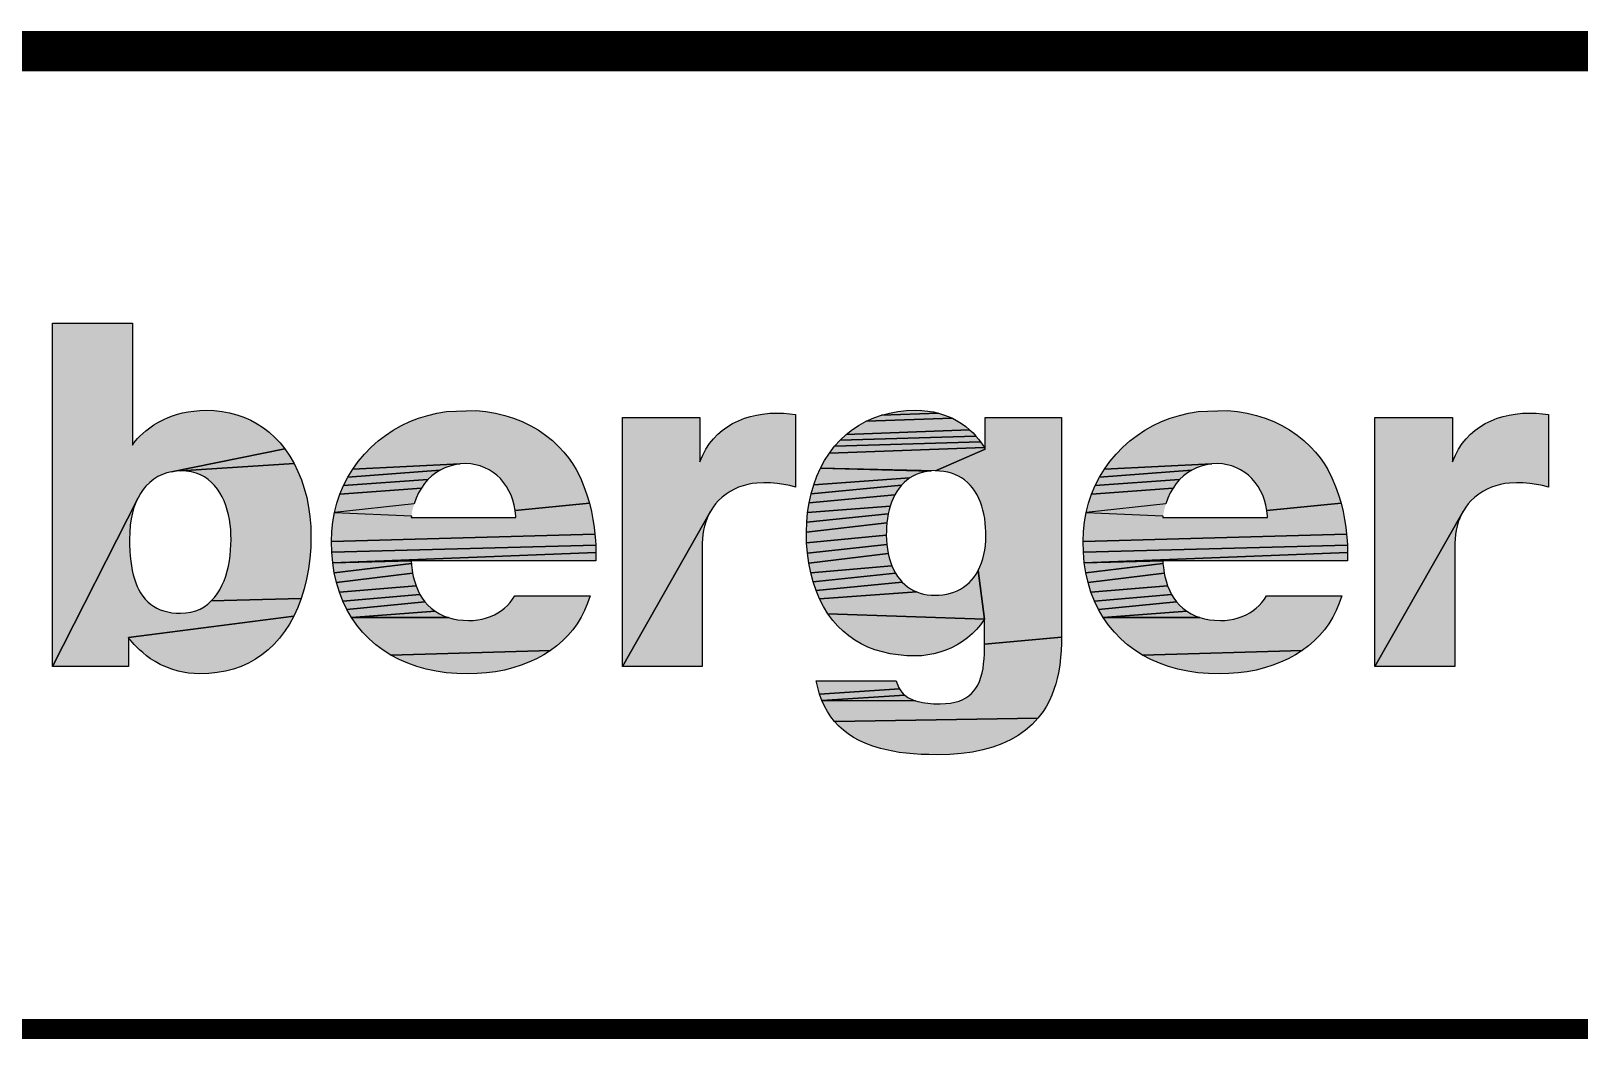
# Model space of a CAD drawing. Header units: millimetres. Extents: x 0 to 420, y 0 to 297.
# Drawn here: x 256.6 to 283.51, y 45.83 to 63.35 of the extents above; entities that cross this region are included whole.
import ezdxf

# ---------------------------------------------------------------- set-up
doc = ezdxf.new("R2010")
doc.units = ezdxf.units.MM
doc.header["$LTSCALE"] = 23.1
doc.layers.get('0').update_dxf_attribs({"linetype": 'CONTINUOUS'})

# ---------------------------------------------------------------- blocks, each defined once
blk = doc.blocks.new('ROSENBERGER_BL1', base_point=(257.489, 54.519))
at = {"linetype": 'CONTINUOUS'}
for points in [[(259.646, 56.755), (259.786, 56.75), (259.922, 56.735), (260.053, 56.712), (260.18, 56.678), (260.303, 56.635), (260.42, 56.584), (260.533, 56.522), (260.64, 56.452), (260.742, 56.373), (260.839, 56.285), (260.93, 56.188), (261.015, 56.083), (259.045, 55.686), (258.964, 55.667), (258.885, 55.639), (258.808, 55.602), (258.734, 55.556), (258.664, 55.501), (258.598, 55.435), (258.548, 55.376), (258.503, 55.309), (258.461, 55.236), (256.973, 52.3), (256.973, 58.27), (258.363, 58.27), (258.363, 56.149), (258.365, 56.152), (258.371, 56.161), (258.381, 56.175), (258.395, 56.194), (258.42, 56.225), (258.453, 56.263), (258.493, 56.306), (258.542, 56.352), (258.599, 56.401), (258.664, 56.452), (258.737, 56.502), (258.819, 56.551), (258.909, 56.598), (258.983, 56.63), (259.062, 56.66), (259.146, 56.687), (259.235, 56.71), (259.33, 56.729), (259.43, 56.743), (259.535, 56.752)], [(264.509, 56.732), (264.676, 56.705), (264.836, 56.667), (264.991, 56.618), (265.139, 56.56), (265.28, 56.491), (265.415, 56.413), (265.543, 56.325), (265.664, 56.228), (265.778, 56.122), (265.864, 56.029), (265.943, 55.931), (266.013, 55.829), (266.077, 55.724), (266.151, 55.58), (266.213, 55.433), (266.266, 55.286), (266.309, 55.14), (265.02, 55.012), (265.003, 55.104), (264.979, 55.193), (264.948, 55.278), (264.91, 55.358), (264.866, 55.433), (264.816, 55.503), (264.76, 55.567), (264.699, 55.625), (264.633, 55.676), (264.563, 55.721), (264.489, 55.758), (264.411, 55.788), (264.33, 55.81), (264.246, 55.823), (264.159, 55.828), (264.062, 55.823), (262.194, 55.734), (262.29, 55.868), (262.396, 55.994), (262.512, 56.113), (262.634, 56.222), (262.763, 56.32), (262.899, 56.41), (263.041, 56.489), (263.188, 56.558), (263.34, 56.618), (263.497, 56.666), (263.657, 56.705), (263.822, 56.732), (264.337, 56.749)], [(269.444, 56.703), (269.566, 56.707), (269.682, 56.704), (269.792, 56.696), (269.894, 56.683), (269.894, 55.421), (269.794, 55.446), (269.687, 55.467), (269.575, 55.483), (269.458, 55.494), (269.339, 55.496), (269.219, 55.49), (269.139, 55.48), (269.06, 55.464), (268.981, 55.444), (268.903, 55.417), (268.828, 55.384), (268.754, 55.344), (268.683, 55.297), (268.614, 55.243), (268.549, 55.18), (268.502, 55.127), (268.459, 55.07), (268.42, 55.01), (266.881, 52.3), (266.881, 56.629), (268.228, 56.629), (268.228, 55.862), (268.278, 55.977), (268.335, 56.082), (268.398, 56.176), (268.467, 56.262), (268.54, 56.338), (268.617, 56.406), (268.699, 56.465), (268.797, 56.525), (268.899, 56.575), (269.003, 56.616), (269.108, 56.648), (269.214, 56.673), (269.319, 56.69)], [(272.69, 56.58), (272.775, 56.528), (272.851, 56.474), (272.918, 56.418), (270.771, 56.333), (270.882, 56.42), (270.999, 56.498), (271.122, 56.566), (272.62, 56.616)], [(272.465, 56.679), (272.545, 56.65), (272.62, 56.616), (271.122, 56.566), (271.251, 56.623), (271.386, 56.67), (272.379, 56.705)], [(271.823, 56.749), (271.978, 56.755), (272.087, 56.751), (272.19, 56.741), (272.288, 56.726), (272.379, 56.705), (271.386, 56.67), (271.526, 56.707), (271.672, 56.733)], [(273.186, 56.081), (273.186, 56.629), (274.516, 56.629), (274.516, 52.81), (273.177, 52.692), (273.177, 53.125), (273.067, 53.968), (273.098, 54.033), (273.125, 54.101), (273.149, 54.173), (273.168, 54.248), (273.183, 54.326), (273.194, 54.407), (273.2, 54.491), (273.202, 54.578), (273.201, 54.646), (273.197, 54.718), (273.191, 54.794), (273.18, 54.873), (273.166, 54.953), (273.15, 55.021), (273.13, 55.089), (273.107, 55.156), (273.079, 55.222), (273.047, 55.287), (273.009, 55.349), (272.969, 55.405), (272.926, 55.456), (272.88, 55.503), (272.831, 55.544), (272.778, 55.581), (272.723, 55.613), (272.664, 55.64), (272.602, 55.662), (272.537, 55.679), (272.469, 55.691), (272.397, 55.699), (272.323, 55.701)], [(277.577, 56.732), (277.743, 56.705), (277.904, 56.667), (278.058, 56.618), (278.206, 56.56), (278.347, 56.491), (278.482, 56.413), (278.61, 56.325), (278.731, 56.228), (278.845, 56.122), (278.931, 56.029), (279.01, 55.931), (279.08, 55.829), (279.144, 55.724), (279.218, 55.58), (279.28, 55.433), (279.333, 55.286), (279.376, 55.14), (278.087, 55.012), (278.07, 55.104), (278.046, 55.193), (278.015, 55.278), (277.977, 55.358), (277.933, 55.433), (277.883, 55.503), (277.827, 55.567), (277.766, 55.625), (277.7, 55.676), (277.63, 55.721), (277.556, 55.758), (277.478, 55.788), (277.397, 55.81), (277.313, 55.823), (277.226, 55.828), (277.129, 55.823), (275.261, 55.734), (275.357, 55.868), (275.463, 55.994), (275.579, 56.113), (275.701, 56.222), (275.83, 56.32), (275.966, 56.41), (276.108, 56.489), (276.255, 56.558), (276.407, 56.618), (276.564, 56.666), (276.725, 56.705), (276.889, 56.732), (277.404, 56.749)], [(282.529, 56.703), (282.651, 56.707), (282.767, 56.704), (282.877, 56.696), (282.979, 56.683), (282.979, 55.421), (282.879, 55.446), (282.772, 55.467), (282.659, 55.483), (282.543, 55.494), (282.424, 55.496), (282.304, 55.49), (282.224, 55.48), (282.145, 55.464), (282.066, 55.444), (281.988, 55.417), (281.913, 55.384), (281.839, 55.344), (281.768, 55.297), (281.699, 55.243), (281.634, 55.18), (281.587, 55.127), (281.544, 55.07), (281.505, 55.01), (279.965, 52.3), (279.965, 56.629), (281.312, 56.629), (281.312, 55.862), (281.363, 55.977), (281.42, 56.082), (281.483, 56.176), (281.552, 56.262), (281.625, 56.338), (281.702, 56.406), (281.783, 56.465), (281.882, 56.525), (281.983, 56.575), (282.087, 56.616), (282.193, 56.648), (282.298, 56.673), (282.404, 56.69)], [(273.072, 56.256), (273.108, 56.208), (270.571, 56.129), (270.668, 56.236), (273.028, 56.308)], [(272.977, 56.362), (273.028, 56.308), (270.668, 56.236), (270.771, 56.333), (272.918, 56.418)], [(259.208, 55.701), (259.126, 55.698), (259.045, 55.686), (261.015, 56.083), (261.098, 55.96), (261.174, 55.83)], [(273.186, 56.081), (272.323, 55.701), (270.325, 55.75), (270.398, 55.884), (270.48, 56.011), (273.171, 56.11), (273.179, 56.095), (273.184, 56.085)], [(273.158, 56.131), (273.171, 56.11), (270.48, 56.011), (270.571, 56.129), (273.108, 56.208), (273.137, 56.166)], [(259.208, 55.701), (261.174, 55.83), (261.242, 55.691), (261.301, 55.546), (261.351, 55.395), (261.393, 55.237), (261.426, 55.074), (261.449, 54.907), (261.463, 54.736), (261.468, 54.561), (261.463, 54.369), (261.449, 54.181), (261.425, 53.998), (261.392, 53.82), (261.35, 53.649), (261.299, 53.484), (259.735, 53.441), (259.789, 53.5), (259.838, 53.566), (259.882, 53.636), (259.921, 53.712), (259.956, 53.791), (259.986, 53.874), (260.011, 53.96), (260.032, 54.048), (260.049, 54.139), (260.062, 54.231), (260.071, 54.324), (260.077, 54.417), (260.079, 54.511), (260.077, 54.597), (260.072, 54.684), (260.063, 54.77), (260.05, 54.856), (260.033, 54.94), (260.012, 55.022), (259.987, 55.102), (259.957, 55.179), (259.923, 55.252), (259.884, 55.322), (259.84, 55.387), (259.792, 55.448), (259.738, 55.503), (259.679, 55.553), (259.615, 55.596), (259.545, 55.633), (259.47, 55.662), (259.388, 55.684), (259.301, 55.697)], [(263.567, 55.614), (263.502, 55.551), (262.034, 55.449), (262.109, 55.595), (263.714, 55.717), (263.638, 55.669)], [(263.794, 55.756), (263.714, 55.717), (262.109, 55.595), (262.194, 55.734), (264.062, 55.823), (263.968, 55.809), (263.879, 55.787)], [(271.932, 55.612), (271.878, 55.58), (270.207, 55.459), (270.262, 55.608), (270.325, 55.75), (272.25, 55.699), (272.181, 55.691), (272.114, 55.679), (272.05, 55.662), (271.99, 55.639)], [(276.634, 55.614), (276.569, 55.551), (275.101, 55.449), (275.176, 55.595), (276.781, 55.717), (276.705, 55.669)], [(276.861, 55.756), (276.781, 55.717), (275.176, 55.595), (275.261, 55.734), (277.129, 55.823), (277.035, 55.809), (276.946, 55.787)], [(263.442, 55.481), (263.388, 55.403), (261.97, 55.298), (262.034, 55.449), (263.502, 55.551)], [(271.653, 55.346), (271.617, 55.285), (270.127, 55.145), (270.162, 55.305), (271.733, 55.455), (271.691, 55.403)], [(271.778, 55.501), (271.733, 55.455), (270.162, 55.305), (270.207, 55.459), (271.878, 55.58), (271.826, 55.543)], [(276.509, 55.481), (276.455, 55.403), (275.037, 55.298), (275.101, 55.449), (276.569, 55.551)], [(259.735, 53.441), (261.299, 53.484), (261.239, 53.327), (261.171, 53.178), (258.296, 52.805), (258.296, 52.3), (256.973, 52.3), (258.461, 55.236), (258.424, 55.155), (258.391, 55.067), (258.364, 54.972), (258.342, 54.869), (258.326, 54.757), (258.316, 54.638), (258.312, 54.511), (258.314, 54.409), (258.318, 54.313), (258.324, 54.22), (258.334, 54.132), (258.346, 54.049), (258.36, 53.97), (258.378, 53.895), (258.398, 53.824), (258.421, 53.757), (258.446, 53.695), (258.475, 53.636), (258.506, 53.581), (258.544, 53.525), (258.585, 53.473), (258.631, 53.427), (258.68, 53.385), (258.732, 53.348), (258.789, 53.316), (258.848, 53.289), (258.912, 53.267), (258.978, 53.25), (259.049, 53.237), (259.122, 53.23), (259.2, 53.227), (259.294, 53.232), (259.382, 53.246), (259.464, 53.27), (259.54, 53.301), (259.61, 53.341), (259.675, 53.387)], [(263.34, 55.319), (263.298, 55.228), (263.263, 55.131), (261.877, 54.981), (261.918, 55.142), (261.97, 55.298), (263.388, 55.403)], [(271.56, 55.156), (271.538, 55.09), (270.101, 54.98), (270.127, 55.145), (271.617, 55.285), (271.587, 55.221)], [(276.407, 55.319), (276.365, 55.228), (276.33, 55.131), (274.944, 54.981), (274.985, 55.142), (275.037, 55.298), (276.455, 55.403)], [(266.309, 55.14), (266.343, 54.996), (266.37, 54.858), (266.39, 54.726), (266.404, 54.603), (261.823, 54.477), (261.829, 54.648), (261.847, 54.816), (261.877, 54.981), (263.213, 54.918), (263.209, 54.894), (265.03, 54.894), (265.029, 54.916), (265.02, 55.012)], [(268.27, 54.443), (268.27, 52.3), (266.881, 52.3), (268.42, 55.01), (268.386, 54.947), (268.355, 54.882), (268.33, 54.814), (268.308, 54.743), (268.292, 54.671), (268.279, 54.597), (268.272, 54.521)], [(271.491, 54.877), (271.481, 54.799), (270.08, 54.637), (270.086, 54.81), (271.504, 54.956)], [(271.52, 55.023), (271.504, 54.956), (270.086, 54.81), (270.101, 54.98), (271.538, 55.09)], [(279.376, 55.14), (279.41, 54.996), (279.437, 54.858), (279.457, 54.726), (279.471, 54.603), (274.89, 54.477), (274.896, 54.648), (274.914, 54.816), (274.944, 54.981), (276.28, 54.918), (276.276, 54.894), (278.097, 54.894), (278.096, 54.916), (278.087, 55.012)], [(281.355, 54.443), (281.355, 52.3), (279.965, 52.3), (281.505, 55.01), (281.47, 54.947), (281.44, 54.882), (281.414, 54.814), (281.393, 54.743), (281.376, 54.671), (281.364, 54.597), (281.357, 54.521)], [(271.471, 54.653), (271.47, 54.586), (270.085, 54.451), (270.08, 54.637), (271.481, 54.799), (271.474, 54.724)], [(266.414, 54.49), (266.418, 54.413), (261.829, 54.288), (261.823, 54.477), (266.404, 54.603)], [(266.421, 54.344), (266.422, 54.284), (261.845, 54.105), (261.829, 54.288), (266.418, 54.413)], [(271.472, 54.503), (271.478, 54.422), (270.099, 54.271), (270.085, 54.451), (271.47, 54.586)], [(271.488, 54.342), (271.502, 54.265), (270.123, 54.097), (270.099, 54.271), (271.478, 54.422)], [(279.481, 54.49), (279.485, 54.413), (274.896, 54.288), (274.89, 54.477), (279.471, 54.603)], [(279.488, 54.344), (279.489, 54.284), (274.912, 54.105), (274.896, 54.288), (279.485, 54.413)], [(266.42, 54.142), (266.42, 54.136), (263.212, 54.136), (261.845, 54.105), (266.422, 54.284), (266.422, 54.233), (266.422, 54.191), (266.421, 54.161)], [(263.212, 54.115), (263.213, 54.091), (261.873, 53.929), (261.845, 54.105), (263.212, 54.136), (263.212, 54.13)], [(271.542, 54.12), (271.567, 54.051), (270.156, 53.931), (270.123, 54.097), (271.502, 54.265), (271.52, 54.191)], [(279.487, 54.142), (279.486, 54.136), (276.279, 54.136), (274.912, 54.105), (279.489, 54.284), (279.489, 54.233), (279.488, 54.191), (279.487, 54.161)], [(276.279, 54.115), (276.28, 54.091), (274.94, 53.929), (274.912, 54.105), (276.279, 54.136), (276.279, 54.13)], [(263.225, 53.974), (263.234, 53.923), (261.912, 53.759), (261.873, 53.929), (263.213, 54.091), (263.215, 54.059), (263.219, 54.02)], [(263.266, 53.788), (263.294, 53.704), (261.961, 53.596), (261.912, 53.759), (263.234, 53.923), (263.245, 53.867)], [(271.596, 53.986), (271.629, 53.925), (270.197, 53.773), (270.156, 53.931), (271.567, 54.051)], [(271.704, 53.817), (271.745, 53.769), (270.248, 53.622), (270.197, 53.773), (271.629, 53.925), (271.665, 53.868)], [(272.315, 53.539), (272.386, 53.541), (272.454, 53.548), (272.52, 53.559), (272.584, 53.574), (272.645, 53.594), (272.704, 53.618), (272.759, 53.647), (272.812, 53.679), (272.861, 53.716), (272.908, 53.757), (272.952, 53.802), (272.992, 53.851), (273.031, 53.908), (273.067, 53.968), (273.177, 53.125), (270.454, 53.219), (270.377, 53.345), (270.308, 53.479), (271.998, 53.597), (272.056, 53.576), (272.117, 53.56), (272.181, 53.548), (272.247, 53.541)], [(276.292, 53.974), (276.3, 53.923), (274.979, 53.759), (274.94, 53.929), (276.28, 54.091), (276.282, 54.059), (276.286, 54.02)], [(276.333, 53.788), (276.361, 53.704), (275.028, 53.596), (274.979, 53.759), (276.3, 53.923), (276.312, 53.867)], [(263.33, 53.618), (263.363, 53.554), (262.021, 53.44), (261.961, 53.596), (263.294, 53.704)], [(271.942, 53.623), (271.998, 53.597), (270.308, 53.479), (270.248, 53.622), (271.745, 53.769), (271.79, 53.726), (271.838, 53.687), (271.888, 53.653)], [(276.397, 53.618), (276.43, 53.554), (275.088, 53.44), (275.028, 53.596), (276.361, 53.704)], [(263.403, 53.49), (263.448, 53.428), (262.092, 53.292), (262.021, 53.44), (263.363, 53.554)], [(263.559, 53.314), (263.625, 53.263), (262.173, 53.152), (262.092, 53.292), (263.448, 53.428), (263.5, 53.369)], [(264.974, 53.471), (265.011, 53.53), (266.32, 53.53), (266.276, 53.4), (266.223, 53.276), (266.163, 53.158), (266.094, 53.046), (266.018, 52.94), (265.933, 52.841), (265.84, 52.747), (265.74, 52.66), (265.631, 52.579), (262.859, 52.498), (262.724, 52.583), (262.597, 52.677), (262.478, 52.781), (262.366, 52.896), (262.265, 53.02), (262.173, 53.152), (263.856, 53.151), (263.935, 53.13), (264.02, 53.114), (264.111, 53.105), (264.209, 53.101), (264.29, 53.104), (264.368, 53.113), (264.444, 53.127), (264.518, 53.146), (264.588, 53.17), (264.656, 53.2), (264.719, 53.234), (264.779, 53.273), (264.835, 53.316), (264.887, 53.363), (264.933, 53.415)], [(276.469, 53.49), (276.515, 53.428), (275.159, 53.292), (275.088, 53.44), (276.43, 53.554)], [(276.626, 53.314), (276.692, 53.263), (275.24, 53.152), (275.159, 53.292), (276.515, 53.428), (276.567, 53.369)], [(278.042, 53.471), (278.078, 53.53), (279.387, 53.53), (279.343, 53.4), (279.291, 53.276), (279.23, 53.158), (279.162, 53.046), (279.085, 52.94), (279, 52.841), (278.907, 52.747), (278.807, 52.66), (278.698, 52.579), (275.926, 52.498), (275.791, 52.583), (275.664, 52.677), (275.545, 52.781), (275.434, 52.896), (275.332, 53.02), (275.24, 53.152), (276.923, 53.151), (277.002, 53.13), (277.087, 53.114), (277.178, 53.105), (277.277, 53.101), (277.357, 53.104), (277.435, 53.113), (277.511, 53.127), (277.585, 53.146), (277.656, 53.17), (277.723, 53.2), (277.787, 53.234), (277.847, 53.273), (277.902, 53.316), (277.954, 53.363), (278, 53.415)], [(258.296, 52.805), (261.171, 53.178), (261.095, 53.039), (261.01, 52.908), (260.922, 52.793), (260.827, 52.687), (260.725, 52.591), (260.616, 52.504), (260.502, 52.427), (260.381, 52.361), (260.254, 52.304), (260.121, 52.257), (259.983, 52.221), (259.839, 52.195), (259.69, 52.179), (259.536, 52.174), (259.435, 52.177), (259.339, 52.186), (259.246, 52.201), (259.158, 52.22), (259.047, 52.253), (258.944, 52.293), (258.848, 52.337), (258.76, 52.386), (258.68, 52.437), (258.607, 52.489), (258.542, 52.542), (258.484, 52.593), (258.434, 52.642), (258.392, 52.686), (258.357, 52.726), (258.33, 52.759), (258.315, 52.778), (258.304, 52.793), (258.298, 52.802)], [(263.783, 53.178), (263.856, 53.151), (262.173, 53.152), (263.625, 53.263), (263.7, 53.217)], [(273.17, 53.116), (273.108, 53.028), (273.038, 52.945), (272.962, 52.869), (272.879, 52.799), (272.792, 52.735), (272.7, 52.678), (272.603, 52.628), (272.504, 52.585), (272.402, 52.55), (272.297, 52.522), (272.192, 52.502), (272.085, 52.489), (271.978, 52.485), (271.825, 52.489), (271.678, 52.502), (271.537, 52.524), (271.402, 52.554), (271.272, 52.593), (271.149, 52.64), (271.032, 52.696), (270.921, 52.761), (270.816, 52.833), (270.718, 52.915), (270.626, 53.005), (270.54, 53.103), (270.454, 53.219), (273.177, 53.125)], [(276.85, 53.178), (276.923, 53.151), (275.24, 53.152), (276.692, 53.263), (276.767, 53.217)], [(274.515, 52.7), (274.51, 52.582), (274.501, 52.457), (274.486, 52.326), (274.464, 52.192), (274.443, 52.095), (274.417, 51.998), (274.385, 51.9), (274.348, 51.803), (274.305, 51.708), (274.254, 51.614), (274.197, 51.522), (274.106, 51.402), (270.572, 51.344), (270.506, 51.427), (270.447, 51.517), (270.395, 51.612), (270.349, 51.713), (271.977, 51.706), (272.015, 51.694), (272.055, 51.685), (272.097, 51.676), (272.142, 51.669), (272.19, 51.663), (272.24, 51.659), (272.293, 51.655), (272.349, 51.653), (272.408, 51.653), (272.5, 51.656), (272.585, 51.665), (272.663, 51.68), (272.734, 51.701), (272.798, 51.727), (272.855, 51.757), (272.907, 51.793), (272.952, 51.832), (272.993, 51.876), (273.028, 51.924), (273.059, 51.975), (273.09, 52.042), (273.115, 52.114), (273.135, 52.189), (273.151, 52.268), (273.162, 52.349), (273.17, 52.433), (273.174, 52.518), (273.177, 52.605), (273.177, 52.692), (274.516, 52.81)], [(265.515, 52.504), (265.39, 52.436), (265.258, 52.376), (265.121, 52.323), (264.978, 52.278), (264.83, 52.24), (264.676, 52.211), (264.519, 52.19), (264.357, 52.178), (264.192, 52.174), (264.004, 52.179), (263.821, 52.194), (263.643, 52.22), (263.473, 52.256), (263.309, 52.302), (263.151, 52.357), (263.001, 52.423), (262.859, 52.498), (265.631, 52.579)], [(278.582, 52.504), (278.457, 52.436), (278.325, 52.376), (278.188, 52.323), (278.045, 52.278), (277.897, 52.24), (277.744, 52.211), (277.586, 52.19), (277.425, 52.178), (277.26, 52.174), (277.071, 52.179), (276.888, 52.194), (276.711, 52.22), (276.54, 52.256), (276.376, 52.302), (276.218, 52.357), (276.068, 52.423), (275.926, 52.498), (278.698, 52.579)], [(271.683, 51.943), (271.701, 51.911), (270.31, 51.821), (270.277, 51.934), (270.25, 52.054), (271.642, 52.054), (271.654, 52.015), (271.668, 51.978)], [(271.764, 51.828), (271.789, 51.805), (270.349, 51.713), (270.31, 51.821), (271.701, 51.911), (271.72, 51.881), (271.741, 51.854)], [(271.941, 51.718), (271.977, 51.706), (270.349, 51.713), (271.789, 51.805), (271.816, 51.784), (271.845, 51.765), (271.877, 51.748), (271.908, 51.732)], [(274.106, 51.402), (274.004, 51.292), (273.89, 51.193), (273.765, 51.104), (273.628, 51.025), (273.48, 50.957), (273.321, 50.899), (273.15, 50.852), (272.969, 50.815), (272.776, 50.789), (272.572, 50.773), (272.357, 50.768), (272.212, 50.769), (272.074, 50.774), (271.942, 50.783), (271.816, 50.794), (271.696, 50.809), (271.582, 50.828), (271.473, 50.85), (271.369, 50.876), (271.238, 50.915), (271.115, 50.961), (271, 51.014), (270.901, 51.069), (270.809, 51.129), (270.723, 51.195), (270.644, 51.267), (270.572, 51.344)]]:
    blk.add_hatch(color=5, dxfattribs=at).paths.add_polyline_path(points)
at = {"color": 5, "linetype": 'CONTINUOUS'}
for points in [[(259.646, 56.755), (259.786, 56.75), (259.922, 56.735), (260.053, 56.712), (260.18, 56.678), (260.303, 56.635), (260.42, 56.584), (260.533, 56.522), (260.64, 56.452), (260.742, 56.373), (260.839, 56.285), (260.93, 56.188), (261.015, 56.083), (259.045, 55.686), (258.964, 55.667), (258.885, 55.639), (258.808, 55.602), (258.734, 55.556), (258.664, 55.501), (258.598, 55.435), (258.548, 55.376), (258.503, 55.309), (258.461, 55.236), (256.973, 52.3), (256.973, 58.27), (258.363, 58.27), (258.363, 56.149), (258.365, 56.152), (258.371, 56.161), (258.381, 56.175), (258.395, 56.194), (258.42, 56.225), (258.453, 56.263), (258.493, 56.306), (258.542, 56.352), (258.599, 56.401), (258.664, 56.452), (258.737, 56.502), (258.819, 56.551), (258.909, 56.598), (258.983, 56.63), (259.062, 56.66), (259.146, 56.687), (259.235, 56.71), (259.33, 56.729), (259.43, 56.743), (259.535, 56.752), (259.646, 56.755)], [(264.509, 56.732), (264.676, 56.705), (264.836, 56.667), (264.991, 56.618), (265.139, 56.56), (265.28, 56.491), (265.415, 56.413), (265.543, 56.325), (265.664, 56.228), (265.778, 56.122), (265.864, 56.029), (265.943, 55.931), (266.013, 55.829), (266.077, 55.724), (266.151, 55.58), (266.213, 55.433), (266.266, 55.286), (266.309, 55.14), (265.02, 55.012), (265.003, 55.104), (264.979, 55.193), (264.948, 55.278), (264.91, 55.358), (264.866, 55.433), (264.816, 55.503), (264.76, 55.567), (264.699, 55.625), (264.633, 55.676), (264.563, 55.721), (264.489, 55.758), (264.411, 55.788), (264.33, 55.81), (264.246, 55.823), (264.159, 55.828), (264.062, 55.823), (262.194, 55.734), (262.29, 55.868), (262.396, 55.994), (262.512, 56.113), (262.634, 56.222), (262.763, 56.32), (262.899, 56.41), (263.041, 56.489), (263.188, 56.558), (263.34, 56.618), (263.497, 56.666), (263.657, 56.705), (263.822, 56.732), (264.337, 56.749), (264.509, 56.732)], [(269.444, 56.703), (269.566, 56.707), (269.682, 56.704), (269.792, 56.696), (269.894, 56.683), (269.894, 55.421), (269.794, 55.446), (269.687, 55.467), (269.575, 55.483), (269.458, 55.494), (269.339, 55.496), (269.219, 55.49), (269.139, 55.48), (269.06, 55.464), (268.981, 55.444), (268.903, 55.417), (268.828, 55.384), (268.754, 55.344), (268.683, 55.297), (268.614, 55.243), (268.549, 55.18), (268.502, 55.127), (268.459, 55.07), (268.42, 55.01), (266.881, 52.3), (266.881, 56.629), (268.228, 56.629), (268.228, 55.862), (268.278, 55.977), (268.335, 56.082), (268.398, 56.176), (268.467, 56.262), (268.54, 56.338), (268.617, 56.406), (268.699, 56.465), (268.797, 56.525), (268.899, 56.575), (269.003, 56.616), (269.108, 56.648), (269.214, 56.673), (269.319, 56.69), (269.444, 56.703)], [(272.69, 56.58), (272.775, 56.528), (272.851, 56.474), (272.918, 56.418), (270.771, 56.333), (270.882, 56.42), (270.999, 56.498), (271.122, 56.566), (272.62, 56.616), (272.69, 56.58)], [(272.465, 56.679), (272.545, 56.65), (272.62, 56.616), (271.122, 56.566), (271.251, 56.623), (271.386, 56.67), (272.379, 56.705), (272.465, 56.679)], [(271.823, 56.749), (271.978, 56.755), (272.087, 56.751), (272.19, 56.741), (272.288, 56.726), (272.379, 56.705), (271.386, 56.67), (271.526, 56.707), (271.672, 56.733), (271.823, 56.749)], [(273.186, 56.081), (273.186, 56.629), (274.516, 56.629), (274.516, 52.81), (273.177, 52.692), (273.177, 53.125), (273.067, 53.968), (273.098, 54.033), (273.125, 54.101), (273.149, 54.173), (273.168, 54.248), (273.183, 54.326), (273.194, 54.407), (273.2, 54.491), (273.202, 54.578), (273.201, 54.646), (273.197, 54.718), (273.191, 54.794), (273.18, 54.873), (273.166, 54.953), (273.15, 55.021), (273.13, 55.089), (273.107, 55.156), (273.079, 55.222), (273.047, 55.287), (273.009, 55.349), (272.969, 55.405), (272.926, 55.456), (272.88, 55.503), (272.831, 55.544), (272.778, 55.581), (272.723, 55.613), (272.664, 55.64), (272.602, 55.662), (272.537, 55.679), (272.469, 55.691), (272.397, 55.699), (272.323, 55.701), (273.186, 56.081)], [(277.577, 56.732), (277.743, 56.705), (277.904, 56.667), (278.058, 56.618), (278.206, 56.56), (278.347, 56.491), (278.482, 56.413), (278.61, 56.325), (278.731, 56.228), (278.845, 56.122), (278.931, 56.029), (279.01, 55.931), (279.08, 55.829), (279.144, 55.724), (279.218, 55.58), (279.28, 55.433), (279.333, 55.286), (279.376, 55.14), (278.087, 55.012), (278.07, 55.104), (278.046, 55.193), (278.015, 55.278), (277.977, 55.358), (277.933, 55.433), (277.883, 55.503), (277.827, 55.567), (277.766, 55.625), (277.7, 55.676), (277.63, 55.721), (277.556, 55.758), (277.478, 55.788), (277.397, 55.81), (277.313, 55.823), (277.226, 55.828), (277.129, 55.823), (275.261, 55.734), (275.357, 55.868), (275.463, 55.994), (275.579, 56.113), (275.701, 56.222), (275.83, 56.32), (275.966, 56.41), (276.108, 56.489), (276.255, 56.558), (276.407, 56.618), (276.564, 56.666), (276.725, 56.705), (276.889, 56.732), (277.404, 56.749), (277.577, 56.732)], [(282.529, 56.703), (282.651, 56.707), (282.767, 56.704), (282.877, 56.696), (282.979, 56.683), (282.979, 55.421), (282.879, 55.446), (282.772, 55.467), (282.659, 55.483), (282.543, 55.494), (282.424, 55.496), (282.304, 55.49), (282.224, 55.48), (282.145, 55.464), (282.066, 55.444), (281.988, 55.417), (281.913, 55.384), (281.839, 55.344), (281.768, 55.297), (281.699, 55.243), (281.634, 55.18), (281.587, 55.127), (281.544, 55.07), (281.505, 55.01), (279.965, 52.3), (279.965, 56.629), (281.312, 56.629), (281.312, 55.862), (281.363, 55.977), (281.42, 56.082), (281.483, 56.176), (281.552, 56.262), (281.625, 56.338), (281.702, 56.406), (281.783, 56.465), (281.882, 56.525), (281.983, 56.575), (282.087, 56.616), (282.193, 56.648), (282.298, 56.673), (282.404, 56.69), (282.529, 56.703)], [(273.072, 56.256), (273.108, 56.208), (270.571, 56.129), (270.668, 56.236), (273.028, 56.308), (273.072, 56.256)], [(272.977, 56.362), (273.028, 56.308), (270.668, 56.236), (270.771, 56.333), (272.918, 56.418), (272.977, 56.362)], [(259.208, 55.701), (259.126, 55.698), (259.045, 55.686), (261.015, 56.083), (261.098, 55.96), (261.174, 55.83), (259.208, 55.701)], [(273.186, 56.081), (272.323, 55.701), (270.325, 55.75), (270.398, 55.884), (270.48, 56.011), (273.171, 56.11), (273.179, 56.095), (273.184, 56.085), (273.186, 56.081)], [(273.158, 56.131), (273.171, 56.11), (270.48, 56.011), (270.571, 56.129), (273.108, 56.208), (273.137, 56.166), (273.158, 56.131)], [(259.208, 55.701), (261.174, 55.83), (261.242, 55.691), (261.301, 55.546), (261.351, 55.395), (261.393, 55.237), (261.426, 55.074), (261.449, 54.907), (261.463, 54.736), (261.468, 54.561), (261.463, 54.369), (261.449, 54.181), (261.425, 53.998), (261.392, 53.82), (261.35, 53.649), (261.299, 53.484), (259.735, 53.441), (259.789, 53.5), (259.838, 53.566), (259.882, 53.636), (259.921, 53.712), (259.956, 53.791), (259.986, 53.874), (260.011, 53.96), (260.032, 54.048), (260.049, 54.139), (260.062, 54.231), (260.071, 54.324), (260.077, 54.417), (260.079, 54.511), (260.077, 54.597), (260.072, 54.684), (260.063, 54.77), (260.05, 54.856), (260.033, 54.94), (260.012, 55.022), (259.987, 55.102), (259.957, 55.179), (259.923, 55.252), (259.884, 55.322), (259.84, 55.387), (259.792, 55.448), (259.738, 55.503), (259.679, 55.553), (259.615, 55.596), (259.545, 55.633), (259.47, 55.662), (259.388, 55.684), (259.301, 55.697), (259.208, 55.701)], [(263.567, 55.614), (263.502, 55.551), (262.034, 55.449), (262.109, 55.595), (263.714, 55.717), (263.638, 55.669), (263.567, 55.614)], [(263.794, 55.756), (263.714, 55.717), (262.109, 55.595), (262.194, 55.734), (264.062, 55.823), (263.968, 55.809), (263.879, 55.787), (263.794, 55.756)], [(271.932, 55.612), (271.878, 55.58), (270.207, 55.459), (270.262, 55.608), (270.325, 55.75), (272.25, 55.699), (272.181, 55.691), (272.114, 55.679), (272.05, 55.662), (271.99, 55.639), (271.932, 55.612)], [(276.634, 55.614), (276.569, 55.551), (275.101, 55.449), (275.176, 55.595), (276.781, 55.717), (276.705, 55.669), (276.634, 55.614)], [(276.861, 55.756), (276.781, 55.717), (275.176, 55.595), (275.261, 55.734), (277.129, 55.823), (277.035, 55.809), (276.946, 55.787), (276.861, 55.756)], [(263.442, 55.481), (263.388, 55.403), (261.97, 55.298), (262.034, 55.449), (263.502, 55.551), (263.442, 55.481)], [(271.653, 55.346), (271.617, 55.285), (270.127, 55.145), (270.162, 55.305), (271.733, 55.455), (271.691, 55.403), (271.653, 55.346)], [(271.778, 55.501), (271.733, 55.455), (270.162, 55.305), (270.207, 55.459), (271.878, 55.58), (271.826, 55.543), (271.778, 55.501)], [(276.509, 55.481), (276.455, 55.403), (275.037, 55.298), (275.101, 55.449), (276.569, 55.551), (276.509, 55.481)], [(259.735, 53.441), (261.299, 53.484), (261.239, 53.327), (261.171, 53.178), (258.296, 52.805), (258.296, 52.3), (256.973, 52.3), (258.461, 55.236), (258.424, 55.155), (258.391, 55.067), (258.364, 54.972), (258.342, 54.869), (258.326, 54.757), (258.316, 54.638), (258.312, 54.511), (258.314, 54.409), (258.318, 54.313), (258.324, 54.22), (258.334, 54.132), (258.346, 54.049), (258.36, 53.97), (258.378, 53.895), (258.398, 53.824), (258.421, 53.757), (258.446, 53.695), (258.475, 53.636), (258.506, 53.581), (258.544, 53.525), (258.585, 53.473), (258.631, 53.427), (258.68, 53.385), (258.732, 53.348), (258.789, 53.316), (258.848, 53.289), (258.912, 53.267), (258.978, 53.25), (259.049, 53.237), (259.122, 53.23), (259.2, 53.227), (259.294, 53.232), (259.382, 53.246), (259.464, 53.27), (259.54, 53.301), (259.61, 53.341), (259.675, 53.387), (259.735, 53.441)], [(263.34, 55.319), (263.298, 55.228), (263.263, 55.131), (261.877, 54.981), (261.918, 55.142), (261.97, 55.298), (263.388, 55.403), (263.34, 55.319)], [(271.56, 55.156), (271.538, 55.09), (270.101, 54.98), (270.127, 55.145), (271.617, 55.285), (271.587, 55.221), (271.56, 55.156)], [(276.407, 55.319), (276.365, 55.228), (276.33, 55.131), (274.944, 54.981), (274.985, 55.142), (275.037, 55.298), (276.455, 55.403), (276.407, 55.319)], [(266.309, 55.14), (266.343, 54.996), (266.37, 54.858), (266.39, 54.726), (266.404, 54.603), (261.823, 54.477), (261.829, 54.648), (261.847, 54.816), (261.877, 54.981), (263.213, 54.918), (263.209, 54.894), (265.03, 54.894), (265.029, 54.916), (265.02, 55.012), (266.309, 55.14)], [(268.27, 54.443), (268.27, 52.3), (266.881, 52.3), (268.42, 55.01), (268.386, 54.947), (268.355, 54.882), (268.33, 54.814), (268.308, 54.743), (268.292, 54.671), (268.279, 54.597), (268.272, 54.521), (268.27, 54.443)], [(271.491, 54.877), (271.481, 54.799), (270.08, 54.637), (270.086, 54.81), (271.504, 54.956), (271.491, 54.877)], [(271.52, 55.023), (271.504, 54.956), (270.086, 54.81), (270.101, 54.98), (271.538, 55.09), (271.52, 55.023)], [(279.376, 55.14), (279.41, 54.996), (279.437, 54.858), (279.457, 54.726), (279.471, 54.603), (274.89, 54.477), (274.896, 54.648), (274.914, 54.816), (274.944, 54.981), (276.28, 54.918), (276.276, 54.894), (278.097, 54.894), (278.096, 54.916), (278.087, 55.012), (279.376, 55.14)], [(281.355, 54.443), (281.355, 52.3), (279.965, 52.3), (281.505, 55.01), (281.47, 54.947), (281.44, 54.882), (281.414, 54.814), (281.393, 54.743), (281.376, 54.671), (281.364, 54.597), (281.357, 54.521), (281.355, 54.443)], [(271.471, 54.653), (271.47, 54.586), (270.085, 54.451), (270.08, 54.637), (271.481, 54.799), (271.474, 54.724), (271.471, 54.653)], [(266.414, 54.49), (266.418, 54.413), (261.829, 54.288), (261.823, 54.477), (266.404, 54.603), (266.414, 54.49)], [(266.421, 54.344), (266.422, 54.284), (261.845, 54.105), (261.829, 54.288), (266.418, 54.413), (266.421, 54.344)], [(271.472, 54.503), (271.478, 54.422), (270.099, 54.271), (270.085, 54.451), (271.47, 54.586), (271.472, 54.503)], [(271.488, 54.342), (271.502, 54.265), (270.123, 54.097), (270.099, 54.271), (271.478, 54.422), (271.488, 54.342)], [(279.481, 54.49), (279.485, 54.413), (274.896, 54.288), (274.89, 54.477), (279.471, 54.603), (279.481, 54.49)], [(279.488, 54.344), (279.489, 54.284), (274.912, 54.105), (274.896, 54.288), (279.485, 54.413), (279.488, 54.344)], [(266.42, 54.142), (266.42, 54.136), (263.212, 54.136), (261.845, 54.105), (266.422, 54.284), (266.422, 54.233), (266.422, 54.191), (266.421, 54.161), (266.42, 54.142)], [(263.212, 54.115), (263.213, 54.091), (261.873, 53.929), (261.845, 54.105), (263.212, 54.136), (263.212, 54.13), (263.212, 54.115)], [(271.542, 54.12), (271.567, 54.051), (270.156, 53.931), (270.123, 54.097), (271.502, 54.265), (271.52, 54.191), (271.542, 54.12)], [(279.487, 54.142), (279.486, 54.136), (276.279, 54.136), (274.912, 54.105), (279.489, 54.284), (279.489, 54.233), (279.488, 54.191), (279.487, 54.161), (279.487, 54.142)], [(276.279, 54.115), (276.28, 54.091), (274.94, 53.929), (274.912, 54.105), (276.279, 54.136), (276.279, 54.13), (276.279, 54.115)], [(263.225, 53.974), (263.234, 53.923), (261.912, 53.759), (261.873, 53.929), (263.213, 54.091), (263.215, 54.059), (263.219, 54.02), (263.225, 53.974)], [(263.266, 53.788), (263.294, 53.704), (261.961, 53.596), (261.912, 53.759), (263.234, 53.923), (263.245, 53.867), (263.266, 53.788)], [(271.596, 53.986), (271.629, 53.925), (270.197, 53.773), (270.156, 53.931), (271.567, 54.051), (271.596, 53.986)], [(271.704, 53.817), (271.745, 53.769), (270.248, 53.622), (270.197, 53.773), (271.629, 53.925), (271.665, 53.868), (271.704, 53.817)], [(272.315, 53.539), (272.386, 53.541), (272.454, 53.548), (272.52, 53.559), (272.584, 53.574), (272.645, 53.594), (272.704, 53.618), (272.759, 53.647), (272.812, 53.679), (272.861, 53.716), (272.908, 53.757), (272.952, 53.802), (272.992, 53.851), (273.031, 53.908), (273.067, 53.968), (273.177, 53.125), (270.454, 53.219), (270.377, 53.345), (270.308, 53.479), (271.998, 53.597), (272.056, 53.576), (272.117, 53.56), (272.181, 53.548), (272.247, 53.541), (272.315, 53.539)], [(276.292, 53.974), (276.3, 53.923), (274.979, 53.759), (274.94, 53.929), (276.28, 54.091), (276.282, 54.059), (276.286, 54.02), (276.292, 53.974)], [(276.333, 53.788), (276.361, 53.704), (275.028, 53.596), (274.979, 53.759), (276.3, 53.923), (276.312, 53.867), (276.333, 53.788)], [(263.33, 53.618), (263.363, 53.554), (262.021, 53.44), (261.961, 53.596), (263.294, 53.704), (263.33, 53.618)], [(271.942, 53.623), (271.998, 53.597), (270.308, 53.479), (270.248, 53.622), (271.745, 53.769), (271.79, 53.726), (271.838, 53.687), (271.888, 53.653), (271.942, 53.623)], [(276.397, 53.618), (276.43, 53.554), (275.088, 53.44), (275.028, 53.596), (276.361, 53.704), (276.397, 53.618)], [(263.403, 53.49), (263.448, 53.428), (262.092, 53.292), (262.021, 53.44), (263.363, 53.554), (263.403, 53.49)], [(263.559, 53.314), (263.625, 53.263), (262.173, 53.152), (262.092, 53.292), (263.448, 53.428), (263.5, 53.369), (263.559, 53.314)], [(264.974, 53.471), (265.011, 53.53), (266.32, 53.53), (266.276, 53.4), (266.223, 53.276), (266.163, 53.158), (266.094, 53.046), (266.018, 52.94), (265.933, 52.841), (265.84, 52.747), (265.74, 52.66), (265.631, 52.579), (262.859, 52.498), (262.724, 52.583), (262.597, 52.677), (262.478, 52.781), (262.366, 52.896), (262.265, 53.02), (262.173, 53.152), (263.856, 53.151), (263.935, 53.13), (264.02, 53.114), (264.111, 53.105), (264.209, 53.101), (264.29, 53.104), (264.368, 53.113), (264.444, 53.127), (264.518, 53.146), (264.588, 53.17), (264.656, 53.2), (264.719, 53.234), (264.779, 53.273), (264.835, 53.316), (264.887, 53.363), (264.933, 53.415), (264.974, 53.471)], [(276.469, 53.49), (276.515, 53.428), (275.159, 53.292), (275.088, 53.44), (276.43, 53.554), (276.469, 53.49)], [(276.626, 53.314), (276.692, 53.263), (275.24, 53.152), (275.159, 53.292), (276.515, 53.428), (276.567, 53.369), (276.626, 53.314)], [(278.042, 53.471), (278.078, 53.53), (279.387, 53.53), (279.343, 53.4), (279.291, 53.276), (279.23, 53.158), (279.162, 53.046), (279.085, 52.94), (279, 52.841), (278.907, 52.747), (278.807, 52.66), (278.698, 52.579), (275.926, 52.498), (275.791, 52.583), (275.664, 52.677), (275.545, 52.781), (275.434, 52.896), (275.332, 53.02), (275.24, 53.152), (276.923, 53.151), (277.002, 53.13), (277.087, 53.114), (277.178, 53.105), (277.277, 53.101), (277.357, 53.104), (277.435, 53.113), (277.511, 53.127), (277.585, 53.146), (277.656, 53.17), (277.723, 53.2), (277.787, 53.234), (277.847, 53.273), (277.902, 53.316), (277.954, 53.363), (278, 53.415), (278.042, 53.471)], [(258.296, 52.805), (261.171, 53.178), (261.095, 53.039), (261.01, 52.908), (260.922, 52.793), (260.827, 52.687), (260.725, 52.591), (260.616, 52.504), (260.502, 52.427), (260.381, 52.361), (260.254, 52.304), (260.121, 52.257), (259.983, 52.221), (259.839, 52.195), (259.69, 52.179), (259.536, 52.174), (259.435, 52.177), (259.339, 52.186), (259.246, 52.201), (259.158, 52.22), (259.047, 52.253), (258.944, 52.293), (258.848, 52.337), (258.76, 52.386), (258.68, 52.437), (258.607, 52.489), (258.542, 52.542), (258.484, 52.593), (258.434, 52.642), (258.392, 52.686), (258.357, 52.726), (258.33, 52.759), (258.315, 52.778), (258.304, 52.793), (258.298, 52.802), (258.296, 52.805)], [(263.783, 53.178), (263.856, 53.151), (262.173, 53.152), (263.625, 53.263), (263.7, 53.217), (263.783, 53.178)], [(273.17, 53.116), (273.108, 53.028), (273.038, 52.945), (272.962, 52.869), (272.879, 52.799), (272.792, 52.735), (272.7, 52.678), (272.603, 52.628), (272.504, 52.585), (272.402, 52.55), (272.297, 52.522), (272.192, 52.502), (272.085, 52.489), (271.978, 52.485), (271.825, 52.489), (271.678, 52.502), (271.537, 52.524), (271.402, 52.554), (271.272, 52.593), (271.149, 52.64), (271.032, 52.696), (270.921, 52.761), (270.816, 52.833), (270.718, 52.915), (270.626, 53.005), (270.54, 53.103), (270.454, 53.219), (273.177, 53.125), (273.17, 53.116)], [(276.85, 53.178), (276.923, 53.151), (275.24, 53.152), (276.692, 53.263), (276.767, 53.217), (276.85, 53.178)], [(274.515, 52.7), (274.51, 52.582), (274.501, 52.457), (274.486, 52.326), (274.464, 52.192), (274.443, 52.095), (274.417, 51.998), (274.385, 51.9), (274.348, 51.803), (274.305, 51.708), (274.254, 51.614), (274.197, 51.522), (274.106, 51.402), (270.572, 51.344), (270.506, 51.427), (270.447, 51.517), (270.395, 51.612), (270.349, 51.713), (271.977, 51.706), (272.015, 51.694), (272.055, 51.685), (272.097, 51.676), (272.142, 51.669), (272.19, 51.663), (272.24, 51.659), (272.293, 51.655), (272.349, 51.653), (272.408, 51.653), (272.5, 51.656), (272.585, 51.665), (272.663, 51.68), (272.734, 51.701), (272.798, 51.727), (272.855, 51.757), (272.907, 51.793), (272.952, 51.832), (272.993, 51.876), (273.028, 51.924), (273.059, 51.975), (273.09, 52.042), (273.115, 52.114), (273.135, 52.189), (273.151, 52.268), (273.162, 52.349), (273.17, 52.433), (273.174, 52.518), (273.177, 52.605), (273.177, 52.692), (274.516, 52.81), (274.515, 52.7)], [(265.515, 52.504), (265.39, 52.436), (265.258, 52.376), (265.121, 52.323), (264.978, 52.278), (264.83, 52.24), (264.676, 52.211), (264.519, 52.19), (264.357, 52.178), (264.192, 52.174), (264.004, 52.179), (263.821, 52.194), (263.643, 52.22), (263.473, 52.256), (263.309, 52.302), (263.151, 52.357), (263.001, 52.423), (262.859, 52.498), (265.631, 52.579), (265.515, 52.504)], [(278.582, 52.504), (278.457, 52.436), (278.325, 52.376), (278.188, 52.323), (278.045, 52.278), (277.897, 52.24), (277.744, 52.211), (277.586, 52.19), (277.425, 52.178), (277.26, 52.174), (277.071, 52.179), (276.888, 52.194), (276.711, 52.22), (276.54, 52.256), (276.376, 52.302), (276.218, 52.357), (276.068, 52.423), (275.926, 52.498), (278.698, 52.579), (278.582, 52.504)], [(271.683, 51.943), (271.701, 51.911), (270.31, 51.821), (270.277, 51.934), (270.25, 52.054), (271.642, 52.054), (271.654, 52.015), (271.668, 51.978), (271.683, 51.943)], [(271.764, 51.828), (271.789, 51.805), (270.349, 51.713), (270.31, 51.821), (271.701, 51.911), (271.72, 51.881), (271.741, 51.854), (271.764, 51.828)], [(271.941, 51.718), (271.977, 51.706), (270.349, 51.713), (271.789, 51.805), (271.816, 51.784), (271.845, 51.765), (271.877, 51.748), (271.908, 51.732), (271.941, 51.718)], [(274.106, 51.402), (274.004, 51.292), (273.89, 51.193), (273.765, 51.104), (273.628, 51.025), (273.48, 50.957), (273.321, 50.899), (273.15, 50.852), (272.969, 50.815), (272.776, 50.789), (272.572, 50.773), (272.357, 50.768), (272.212, 50.769), (272.074, 50.774), (271.942, 50.783), (271.816, 50.794), (271.696, 50.809), (271.582, 50.828), (271.473, 50.85), (271.369, 50.876), (271.238, 50.915), (271.115, 50.961), (271, 51.014), (270.901, 51.069), (270.809, 51.129), (270.723, 51.195), (270.644, 51.267), (270.572, 51.344), (274.106, 51.402)]]:
    blk.add_lwpolyline(points, dxfattribs=at)
for points in [[(264.159, 56.755), (264.337, 56.749), (263.989, 56.749), (263.822, 56.732)], [(277.226, 56.755), (277.404, 56.749), (277.056, 56.749), (276.889, 56.732)], [(272.323, 55.701), (272.25, 55.699), (270.325, 55.75)], [(263.234, 55.027), (263.213, 54.918), (263.263, 55.131), (261.877, 54.981)], [(276.301, 55.027), (276.28, 54.918), (276.33, 55.131), (274.944, 54.981)]]:
    blk.add_solid(points, dxfattribs=at)

msp = doc.modelspace()

# ---------------------------------------------------------------- linework, layer by layer
at = {"color": 3, "linetype": 'CONTINUOUS', "const_width": 0.7}
msp.add_lwpolyline([(230, 63), (410, 63)], dxfattribs=at)
at = {"color": 5, "linetype": 'CONTINUOUS', "const_width": 0.35}
msp.add_lwpolyline([(410, 46), (230, 46)], dxfattribs=at)

# ---------------------------------------------------------------- block references
at = {"color": 2, "linetype": 'CONTINUOUS'}
msp.add_blockref('ROSENBERGER_BL1', (257.4895, 54.519), dxfattribs=at)

doc.saveas('drawing.dxf')
